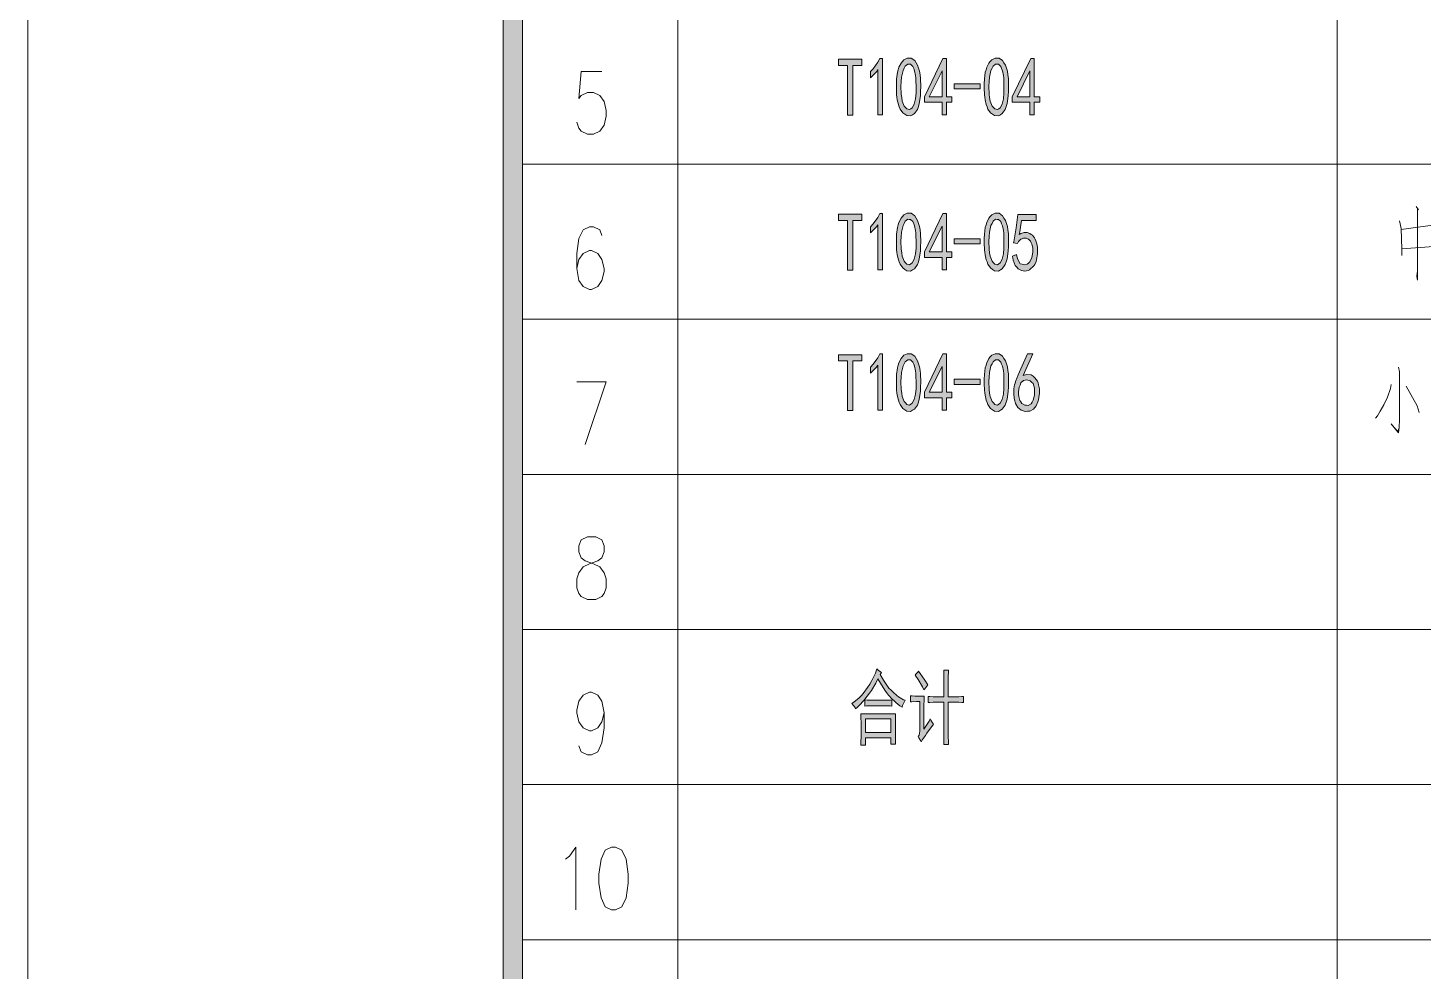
# Model space of a CAD drawing. Header units: millimetres. Extents: x 0 to 207, y 0 to 293.
# Drawn here: x 0 to 70.9, y 147.4 to 195.4 of the extents above; entities that cross this region are included whole.
import ezdxf

# ---------------------------------------------------------------- set-up
doc = ezdxf.new("R2010")
doc.units = ezdxf.units.MM

msp = doc.modelspace()

# ---------------------------------------------------------------- hatches: boundary and pattern name
h = msp.add_hatch(color=0)
h.dxf.hatch_style = 2
h.paths.add_polyline_path([(24.140583, 288.208861), (25.124833, 287.224611), (25.124833, 5.418667), (24.140583, 4.434417)])
h = msp.add_hatch(color=0)
h.dxf.hatch_style = 2
h.paths.add_polyline_path([(42.361556, 193.463333), (41.899417, 193.463333), (41.899417, 190.937444), (41.631306, 190.937444), (41.631306, 193.463333), (41.165639, 193.463333), (41.165639, 193.777306), (42.361556, 193.777306)])
h = msp.add_hatch(color=0)
h.dxf.hatch_style = 2
h.paths.add_polyline_path([(43.176472, 193.248139), (43.102389, 193.138778), (42.908361, 192.930639), (42.791944, 192.831861), (42.791944, 193.145833), (42.940111, 193.286944), (43.176472, 193.622083), (43.268194, 193.812583), (43.409306, 193.812583), (43.409306, 190.955083), (43.176472, 190.955083)])
h = msp.add_hatch(color=0)
h.paths.add_polyline_path([(44.118389, 192.542583), (44.125444, 192.761306), (44.167778, 193.110556), (44.206583, 193.237556), (44.241861, 193.368083), (44.351222, 193.57975), (44.421778, 193.660889), (44.488806, 193.745556), (44.661667, 193.826694), (44.763972, 193.826694), (44.866278, 193.826694), (45.042667, 193.70675), (45.11675, 193.586806), (45.194361, 193.466861), (45.293139, 193.163472), (45.314306, 192.980028), (45.339, 192.800111), (45.353111, 192.380306), (45.346056, 192.143944), (45.335472, 191.907583), (45.279028, 191.519528), (45.229639, 191.371361), (45.18025, 191.219667), (45.032083, 191.015056), (44.933306, 190.955083), (44.834528, 190.898639), (44.636972, 190.909222), (44.538194, 190.979778), (44.439417, 191.050333), (44.298306, 191.237306), (44.255972, 191.353722), (44.217167, 191.470139), (44.157194, 191.717083), (44.143083, 191.844083), (44.125444, 191.971083), (44.111333, 192.320333)])
h.paths.add_polyline_path([(44.361806, 192.641361), (44.344167, 192.412056), (44.358278, 192.006361), (44.3865, 191.826444), (44.414722, 191.650056), (44.509972, 191.396056), (44.577, 191.321972), (44.644028, 191.247889), (44.781611, 191.216139), (44.852167, 191.262), (44.919194, 191.307861), (45.0215, 191.491306), (45.05325, 191.628889), (45.085, 191.766472), (45.11675, 192.062806), (45.11675, 192.225083), (45.11675, 192.387361), (45.109694, 192.683694), (45.099111, 192.814222), (45.092056, 192.948278), (45.039139, 193.188167), (44.996806, 193.297528), (44.950944, 193.403361), (44.834528, 193.51625), (44.763972, 193.519778), (44.689889, 193.526833), (44.562889, 193.421), (44.506444, 193.315167), (44.453528, 193.205806), (44.379444, 192.870667)])
h = msp.add_hatch(color=0)
h.paths.add_polyline_path([(46.432611, 191.586556), (45.536556, 191.586556), (45.536556, 191.868778), (46.478472, 193.812583), (46.651333, 193.812583), (46.651333, 191.868778), (46.930028, 191.868778), (46.930028, 191.586556), (46.651333, 191.586556), (46.651333, 190.955083), (46.432611, 190.955083)])
h.paths.add_polyline_path([(46.432611, 191.868778), (46.432611, 193.181111), (45.779972, 191.868778)])
h = msp.add_hatch(color=0)
h.paths.add_polyline_path([(48.581028, 192.542583), (48.588083, 192.761306), (48.630417, 193.110556), (48.669222, 193.237556), (48.708028, 193.368083), (48.813861, 193.57975), (48.884417, 193.660889), (48.954972, 193.745556), (49.124306, 193.826694), (49.226611, 193.826694), (49.328917, 193.826694), (49.505306, 193.70675), (49.579389, 193.586806), (49.657, 193.466861), (49.755778, 193.163472), (49.776944, 192.980028), (49.801639, 192.800111), (49.81575, 192.380306), (49.808694, 192.143944), (49.798111, 191.907583), (49.741667, 191.519528), (49.692278, 191.371361), (49.642889, 191.219667), (49.494722, 191.015056), (49.395944, 190.955083), (49.297167, 190.898639), (49.099611, 190.909222), (49.000833, 190.979778), (48.902056, 191.050333), (48.760944, 191.237306), (48.722139, 191.353722), (48.679806, 191.470139), (48.623361, 191.717083), (48.605722, 191.844083), (48.588083, 191.971083), (48.573972, 192.320333)])
h.paths.add_polyline_path([(48.824444, 192.641361), (48.806806, 192.412056), (48.820917, 192.006361), (48.849139, 191.826444), (48.877361, 191.650056), (48.972611, 191.396056), (49.039639, 191.321972), (49.106667, 191.247889), (49.24425, 191.216139), (49.314806, 191.262), (49.381833, 191.307861), (49.484139, 191.491306), (49.515889, 191.628889), (49.547639, 191.766472), (49.579389, 192.062806), (49.579389, 192.225083), (49.579389, 192.387361), (49.572333, 192.683694), (49.565278, 192.814222), (49.554694, 192.948278), (49.501778, 193.188167), (49.459444, 193.297528), (49.417111, 193.403361), (49.300694, 193.51625), (49.226611, 193.519778), (49.152528, 193.526833), (49.025528, 193.421), (48.972611, 193.315167), (48.916167, 193.205806), (48.842083, 192.870667)])
h = msp.add_hatch(color=0)
h.paths.add_polyline_path([(50.89525, 191.586556), (49.999194, 191.586556), (49.999194, 191.868778), (50.941111, 193.812583), (51.113972, 193.812583), (51.113972, 191.868778), (51.392667, 191.868778), (51.392667, 191.586556), (51.113972, 191.586556), (51.113972, 190.955083), (50.89525, 190.955083)])
h.paths.add_polyline_path([(50.89525, 191.868778), (50.89525, 193.181111), (50.242611, 191.868778)])
h = msp.add_hatch(color=0)
h.dxf.hatch_style = 2
h.paths.add_polyline_path([(48.372889, 192.267417), (47.046444, 192.267417), (47.046444, 192.532), (48.372889, 192.532)])
h = msp.add_hatch(color=0)
h.dxf.hatch_style = 2
h.paths.add_polyline_path([(42.361556, 185.57875), (41.899417, 185.57875), (41.899417, 183.056389), (41.631306, 183.056389), (41.631306, 185.57875), (41.165639, 185.57875), (41.165639, 185.89625), (42.361556, 185.89625)])
h = msp.add_hatch(color=0)
h.dxf.hatch_style = 2
h.paths.add_polyline_path([(43.176472, 185.363556), (43.102389, 185.257722), (42.908361, 185.049583), (42.791944, 184.950806), (42.791944, 185.264778), (42.940111, 185.405889), (43.176472, 185.7375), (43.268194, 185.928), (43.409306, 185.928), (43.409306, 183.074028), (43.176472, 183.074028)])
h = msp.add_hatch(color=0)
h.paths.add_polyline_path([(44.118389, 184.658), (44.125444, 184.88025), (44.167778, 185.225972), (44.206583, 185.3565), (44.241861, 185.4835), (44.351222, 185.695167), (44.421778, 185.779833), (44.488806, 185.860972), (44.661667, 185.945639), (44.763972, 185.945639), (44.866278, 185.945639), (45.042667, 185.825694), (45.11675, 185.70575), (45.194361, 185.585806), (45.293139, 185.282417), (45.314306, 185.098972), (45.339, 184.915528), (45.353111, 184.495722), (45.346056, 184.259361), (45.335472, 184.023), (45.279028, 183.638472), (45.229639, 183.486778), (45.18025, 183.338611), (45.032083, 183.130472), (44.933306, 183.074028), (44.834528, 183.014056), (44.636972, 183.028167), (44.538194, 183.098722), (44.439417, 183.169278), (44.298306, 183.35625), (44.255972, 183.472667), (44.217167, 183.589083), (44.157194, 183.8325), (44.143083, 183.963028), (44.125444, 184.090028), (44.111333, 184.439278)])
h.paths.add_polyline_path([(44.361806, 184.756778), (44.344167, 184.531), (44.358278, 184.121778), (44.3865, 183.945389), (44.414722, 183.765472), (44.509972, 183.511472), (44.577, 183.437389), (44.644028, 183.363306), (44.781611, 183.335083), (44.852167, 183.380944), (44.919194, 183.426806), (45.0215, 183.61025), (45.05325, 183.744306), (45.085, 183.881889), (45.11675, 184.18175), (45.11675, 184.344028), (45.11675, 184.506306), (45.109694, 184.799111), (45.099111, 184.933167), (45.092056, 185.067222), (45.039139, 185.307111), (44.996806, 185.412944), (44.950944, 185.522306), (44.834528, 185.635194), (44.763972, 185.638722), (44.689889, 185.64225), (44.562889, 185.539944), (44.506444, 185.430583), (44.453528, 185.32475), (44.379444, 184.986083)])
h = msp.add_hatch(color=0)
h.paths.add_polyline_path([(46.432611, 183.7055), (45.536556, 183.7055), (45.536556, 183.987722), (46.478472, 185.928), (46.651333, 185.928), (46.651333, 183.987722), (46.930028, 183.987722), (46.930028, 183.7055), (46.651333, 183.7055), (46.651333, 183.074028), (46.432611, 183.074028)])
h.paths.add_polyline_path([(46.432611, 183.987722), (46.432611, 185.296528), (45.779972, 183.987722)])
h = msp.add_hatch(color=0)
h.paths.add_polyline_path([(48.581028, 184.658), (48.588083, 184.88025), (48.630417, 185.225972), (48.669222, 185.3565), (48.708028, 185.4835), (48.813861, 185.695167), (48.884417, 185.779833), (48.954972, 185.860972), (49.124306, 185.945639), (49.226611, 185.945639), (49.328917, 185.945639), (49.505306, 185.825694), (49.579389, 185.70575), (49.657, 185.585806), (49.755778, 185.282417), (49.776944, 185.098972), (49.801639, 184.915528), (49.81575, 184.495722), (49.808694, 184.259361), (49.798111, 184.023), (49.741667, 183.638472), (49.692278, 183.486778), (49.642889, 183.338611), (49.494722, 183.130472), (49.395944, 183.074028), (49.297167, 183.014056), (49.099611, 183.028167), (49.000833, 183.098722), (48.902056, 183.169278), (48.760944, 183.35625), (48.722139, 183.472667), (48.679806, 183.589083), (48.623361, 183.8325), (48.605722, 183.963028), (48.588083, 184.090028), (48.573972, 184.439278)])
h.paths.add_polyline_path([(48.824444, 184.756778), (48.806806, 184.531), (48.820917, 184.121778), (48.849139, 183.945389), (48.877361, 183.765472), (48.972611, 183.511472), (49.039639, 183.437389), (49.106667, 183.363306), (49.24425, 183.335083), (49.314806, 183.380944), (49.381833, 183.426806), (49.484139, 183.61025), (49.515889, 183.744306), (49.547639, 183.881889), (49.579389, 184.18175), (49.579389, 184.344028), (49.579389, 184.506306), (49.572333, 184.799111), (49.565278, 184.933167), (49.554694, 185.067222), (49.501778, 185.307111), (49.459444, 185.412944), (49.417111, 185.522306), (49.300694, 185.635194), (49.226611, 185.638722), (49.152528, 185.64225), (49.025528, 185.539944), (48.972611, 185.430583), (48.916167, 185.32475), (48.842083, 184.986083)])
h = msp.add_hatch(color=0)
h.dxf.hatch_style = 2
h.paths.add_polyline_path([(50.221444, 183.853667), (50.26025, 183.627889), (50.401361, 183.380944), (50.500139, 183.35625), (50.598917, 183.331556), (50.757667, 183.359778), (50.817639, 183.412694), (50.881139, 183.469139), (50.965806, 183.61025), (50.994028, 183.694917), (51.018722, 183.783111), (51.043417, 183.977139), (51.039889, 184.0865), (51.036361, 184.192333), (50.997556, 184.375778), (50.95875, 184.449861), (50.919944, 184.527472), (50.824694, 184.62625), (50.76825, 184.650944), (50.708278, 184.675639), (50.57775, 184.675639), (50.503667, 184.650944), (50.433111, 184.62625), (50.313167, 184.509833), (50.267306, 184.418111), (50.06975, 184.449861), (50.080333, 184.502778), (50.189694, 185.215389), (50.288472, 185.878611), (51.209222, 185.878611), (51.209222, 185.57875), (50.464861, 185.57875), (50.436639, 185.3565), (50.376667, 185.000194), (50.348444, 184.866139), (50.436639, 184.926111), (50.598917, 184.979028), (50.673, 184.9755), (50.750611, 184.968444), (50.89525, 184.919056), (50.965806, 184.873194), (51.032833, 184.827333), (51.135139, 184.703861), (51.166889, 184.62625), (51.198639, 184.545111), (51.2445, 184.389889), (51.262139, 184.30875), (51.27625, 184.231139), (51.286833, 184.061806), (51.283306, 183.970083), (51.279778, 183.878361), (51.255083, 183.691389), (51.230389, 183.596139), (51.209222, 183.500889), (51.138667, 183.342139), (51.092806, 183.282167), (51.046944, 183.218667), (50.930528, 183.119889), (50.867028, 183.081083), (50.8, 183.045806), (50.644778, 183.014056), (50.556583, 183.024639), (50.471917, 183.031694), (50.306111, 183.123417), (50.224972, 183.204556), (50.147361, 183.289222), (50.041528, 183.571444), (50.009778, 183.769)])
h = msp.add_hatch(color=0)
h.dxf.hatch_style = 2
h.paths.add_polyline_path([(48.372889, 184.386361), (47.046444, 184.386361), (47.046444, 184.650944), (48.372889, 184.650944)])
h = msp.add_hatch(color=0)
h.dxf.hatch_style = 2
h.paths.add_polyline_path([(42.361556, 178.449111), (41.899417, 178.449111), (41.899417, 175.923222), (41.631306, 175.923222), (41.631306, 178.449111), (41.165639, 178.449111), (41.165639, 178.763083), (42.361556, 178.763083)])
h = msp.add_hatch(color=0)
h.dxf.hatch_style = 2
h.paths.add_polyline_path([(43.176472, 178.230389), (43.102389, 178.124556), (42.908361, 177.916417), (42.791944, 177.817639), (42.791944, 178.131611), (42.940111, 178.272722), (43.176472, 178.604333), (43.268194, 178.798361), (43.409306, 178.798361), (43.409306, 175.940861), (43.176472, 175.940861)])
h = msp.add_hatch(color=0)
h.paths.add_polyline_path([(44.118389, 177.524833), (44.125444, 177.747083), (44.167778, 178.096333), (44.206583, 178.223333), (44.241861, 178.353861), (44.351222, 178.565528), (44.421778, 178.646667), (44.488806, 178.731333), (44.661667, 178.812472), (44.763972, 178.812472), (44.866278, 178.812472), (45.042667, 178.692528), (45.11675, 178.572583), (45.194361, 178.452639), (45.293139, 178.14925), (45.314306, 177.965806), (45.339, 177.782361), (45.353111, 177.366083), (45.346056, 177.126194), (45.335472, 176.889833), (45.279028, 176.505306), (45.229639, 176.357139), (45.18025, 176.205444), (45.032083, 175.997306), (44.933306, 175.940861), (44.834528, 175.880889), (44.636972, 175.895), (44.538194, 175.965556), (44.439417, 176.036111), (44.298306, 176.223083), (44.255972, 176.3395), (44.217167, 176.455917), (44.157194, 176.699333), (44.143083, 176.829861), (44.125444, 176.956861), (44.111333, 177.306111)])
h.paths.add_polyline_path([(44.361806, 177.627139), (44.344167, 177.397833), (44.358278, 176.992139), (44.3865, 176.812222), (44.414722, 176.632306), (44.509972, 176.381833), (44.577, 176.30775), (44.644028, 176.230139), (44.781611, 176.201917), (44.852167, 176.247778), (44.919194, 176.293639), (45.0215, 176.477083), (45.05325, 176.614667), (45.085, 176.748722), (45.11675, 177.048583), (45.11675, 177.210861), (45.11675, 177.373139), (45.109694, 177.665944), (45.099111, 177.8), (45.092056, 177.934056), (45.039139, 178.173944), (44.996806, 178.283306), (44.950944, 178.389139), (44.834528, 178.502028), (44.763972, 178.505556), (44.689889, 178.509083), (44.562889, 178.406778), (44.506444, 178.297417), (44.453528, 178.191583), (44.379444, 177.852917)])
h = msp.add_hatch(color=0)
h.paths.add_polyline_path([(46.432611, 176.572333), (45.536556, 176.572333), (45.536556, 176.854556), (46.478472, 178.798361), (46.651333, 178.798361), (46.651333, 176.854556), (46.930028, 176.854556), (46.930028, 176.572333), (46.651333, 176.572333), (46.651333, 175.940861), (46.432611, 175.940861)])
h.paths.add_polyline_path([(46.432611, 176.854556), (46.432611, 178.166889), (45.779972, 176.854556)])
h = msp.add_hatch(color=0)
h.paths.add_polyline_path([(48.581028, 177.524833), (48.588083, 177.747083), (48.630417, 178.096333), (48.669222, 178.223333), (48.708028, 178.353861), (48.813861, 178.565528), (48.884417, 178.646667), (48.954972, 178.731333), (49.124306, 178.812472), (49.226611, 178.812472), (49.328917, 178.812472), (49.505306, 178.692528), (49.579389, 178.572583), (49.657, 178.452639), (49.755778, 178.14925), (49.776944, 177.965806), (49.801639, 177.782361), (49.81575, 177.366083), (49.808694, 177.126194), (49.798111, 176.889833), (49.741667, 176.505306), (49.692278, 176.357139), (49.642889, 176.205444), (49.494722, 175.997306), (49.395944, 175.940861), (49.297167, 175.880889), (49.099611, 175.895), (49.000833, 175.965556), (48.902056, 176.036111), (48.760944, 176.223083), (48.722139, 176.3395), (48.679806, 176.455917), (48.623361, 176.699333), (48.605722, 176.829861), (48.588083, 176.956861), (48.573972, 177.306111)])
h.paths.add_polyline_path([(48.824444, 177.627139), (48.806806, 177.397833), (48.820917, 176.992139), (48.849139, 176.812222), (48.877361, 176.632306), (48.972611, 176.381833), (49.039639, 176.30775), (49.106667, 176.230139), (49.24425, 176.201917), (49.314806, 176.247778), (49.381833, 176.293639), (49.484139, 176.477083), (49.515889, 176.614667), (49.547639, 176.748722), (49.579389, 177.048583), (49.579389, 177.210861), (49.579389, 177.373139), (49.572333, 177.665944), (49.565278, 177.8), (49.554694, 177.934056), (49.501778, 178.173944), (49.459444, 178.283306), (49.417111, 178.389139), (49.300694, 178.502028), (49.226611, 178.505556), (49.152528, 178.509083), (49.025528, 178.406778), (48.972611, 178.297417), (48.916167, 178.191583), (48.842083, 177.852917)])
h = msp.add_hatch(color=0)
h.paths.add_polyline_path([(50.080333, 176.911), (50.087389, 177.030944), (50.119139, 177.235556), (50.143833, 177.320222), (50.172056, 177.401361), (50.249667, 177.6095), (50.302583, 177.732972), (50.778833, 178.798361), (51.046944, 178.798361), (50.556583, 177.701222), (50.715333, 177.757667), (50.965806, 177.743556), (51.057528, 177.665944), (51.14925, 177.591861), (51.27625, 177.422528), (51.308, 177.327278), (51.33975, 177.232028), (51.375028, 177.023889), (51.378556, 176.911), (51.378556, 176.801639), (51.357389, 176.579389), (51.329167, 176.473556), (51.304472, 176.364194), (51.21275, 176.170167), (51.145722, 176.081972), (51.078694, 175.993778), (50.891722, 175.898528), (50.771778, 175.891472), (50.651833, 175.880889), (50.45075, 175.944389), (50.366083, 176.014944), (50.281417, 176.0855), (50.165, 176.286583), (50.13325, 176.413583), (50.1015, 176.544111), (50.076806, 176.791056)])
h.paths.add_polyline_path([(50.440167, 176.364194), (50.493083, 176.286583), (50.634194, 176.198389), (50.718861, 176.191333), (50.807056, 176.18075), (50.951694, 176.265417), (51.011667, 176.357139), (51.068111, 176.448861), (51.128083, 176.713444), (51.128083, 176.886306), (51.128083, 177.062694), (51.054, 177.302583), (50.979917, 177.369611), (50.909361, 177.436639), (50.747083, 177.486028), (50.655361, 177.468389), (50.567167, 177.45075), (50.436639, 177.327278), (50.394306, 177.217917), (50.3555, 177.112083), (50.320222, 176.882778), (50.32375, 176.762833), (50.330806, 176.642889), (50.38725, 176.441806)])
h = msp.add_hatch(color=0)
h.dxf.hatch_style = 2
h.paths.add_polyline_path([(48.372889, 177.253194), (47.046444, 177.253194), (47.046444, 177.517778), (48.372889, 177.517778)])
h = msp.add_hatch(color=0)
h.dxf.hatch_style = 2
h.paths.add_polyline_path([(43.296417, 162.514139), (43.46575, 162.221333), (43.737389, 161.826222), (43.843222, 161.716861), (43.945528, 161.6075), (44.139556, 161.441694), (44.22775, 161.38525), (44.312417, 161.325278), (44.48175, 161.233556), (44.562889, 161.201806), (44.506444, 161.110083), (44.428833, 160.937222), (44.411194, 160.852556), (44.294778, 160.926639), (44.086639, 161.085389), (43.994917, 161.170056), (43.899667, 161.251194), (43.712694, 161.462861), (43.617444, 161.593389), (43.518667, 161.720389), (43.303472, 162.073167), (43.18, 162.298944), (43.070639, 162.073167), (42.851917, 161.70275), (42.742556, 161.558111), (42.636722, 161.413472), (42.453278, 161.184167), (42.379194, 161.103028), (42.301583, 161.018361), (42.13225, 160.852556), (42.040528, 160.771417), (42.029944, 160.803167), (41.934694, 160.937222), (41.853556, 161.036), (41.977028, 161.117139), (42.209861, 161.318222), (42.319222, 161.434639), (42.428583, 161.551056), (42.650833, 161.843861), (42.760194, 162.023778), (42.873083, 162.203694), (43.053, 162.588222), (43.123556, 162.796361), (43.187056, 162.736389), (43.303472, 162.648194), (43.352861, 162.612917)])
h = msp.add_hatch(color=0)
h.dxf.hatch_style = 2
h.paths.add_polyline_path([(45.236694, 162.679944), (45.314306, 162.570583), (45.550667, 162.221333), (45.712944, 161.981444), (45.660028, 161.914417), (45.56125, 161.790944), (45.515389, 161.7345), (45.441306, 161.889722), (45.215528, 162.263667), (45.063833, 162.478861), (45.102639, 162.521194), (45.190833, 162.619972)])
h = msp.add_hatch(color=0)
h.dxf.hatch_style = 2
h.paths.add_polyline_path([(46.527861, 161.38525), (46.527861, 162.214278), (46.527861, 162.380083), (46.520806, 162.637611), (46.517278, 162.729333), (46.760694, 162.729333), (46.753639, 162.619972), (46.746583, 162.429472), (46.746583, 162.348333), (46.746583, 161.38525), (47.226361, 161.38525), (47.293389, 161.38525), (47.445083, 161.392306), (47.526222, 161.402889), (47.526222, 161.085389), (47.438028, 161.092444), (47.293389, 161.103028), (47.236944, 161.103028), (46.746583, 161.103028), (46.746583, 159.441444), (46.746583, 159.342667), (46.753639, 159.102778), (46.760694, 158.961667), (46.517278, 158.961667), (46.520806, 159.102778), (46.527861, 159.335611), (46.527861, 159.423806), (46.527861, 161.103028), (46.072778, 161.103028), (45.988111, 161.103028), (45.811722, 161.092444), (45.727056, 161.085389), (45.727056, 161.402889), (45.811722, 161.392306), (45.974, 161.38525), (46.051611, 161.38525)])
h = msp.add_hatch(color=0)
h.dxf.hatch_style = 2
h.paths.add_polyline_path([(43.550417, 161.201806), (43.645667, 161.201806), (43.807944, 161.208861), (43.8785, 161.219444), (43.8785, 160.901944), (43.800889, 160.912528), (43.645667, 160.919583), (43.564528, 160.919583), (42.911889, 160.919583), (42.791944, 160.919583), (42.594389, 160.912528), (42.516778, 160.901944), (42.516778, 161.219444), (42.626139, 161.208861), (42.823694, 161.201806), (42.911889, 161.201806)])
h = msp.add_hatch(color=0)
h.dxf.hatch_style = 2
h.paths.add_polyline_path([(45.5295, 161.417), (45.522444, 161.261778), (45.515389, 160.926639), (45.515389, 160.753778), (45.515389, 159.741306), (45.614167, 159.882417), (45.772917, 160.139944), (45.829361, 160.256361), (45.864639, 160.189333), (45.945778, 160.055278), (45.991639, 159.98825), (45.667083, 159.526111), (45.593, 159.41675), (45.444833, 159.201556), (45.377806, 159.092194), (45.335472, 159.166278), (45.261389, 159.300333), (45.226111, 159.360306), (45.264917, 159.423806), (45.300194, 159.624889), (45.296667, 159.758944), (45.296667, 161.134778), (45.137917, 161.134778), (44.905083, 161.127722), (44.831, 161.117139), (44.831, 161.434639), (44.922722, 161.427583), (45.049722, 161.417), (45.085, 161.417)])
h = msp.add_hatch(color=0)
h.paths.add_polyline_path([(44.076056, 160.520944), (44.069, 160.439806), (44.061944, 160.055278), (44.061944, 159.758944), (44.061944, 159.459083), (44.069, 159.0675), (44.076056, 158.975778), (43.829111, 158.975778), (43.829111, 159.293278), (42.541472, 159.293278), (42.541472, 158.926389), (42.308639, 158.926389), (42.315694, 159.025167), (42.319222, 159.409694), (42.319222, 159.691917), (42.319222, 159.981194), (42.315694, 160.397472), (42.308639, 160.520944)])
h.paths.add_polyline_path([(43.829111, 159.557861), (43.829111, 160.256361), (42.541472, 160.256361), (42.541472, 159.557861)])

# ---------------------------------------------------------------- linework, layer by layer
at = {"color": 0, "lineweight": 0}
for points in [[(0, 0), (206.918278, 0), (206.918278, 292.643278), (0, 292.643278)], [(24.140583, 288.208861), (25.124833, 287.224611), (25.124833, 5.418667), (24.140583, 4.434417)], [(42.361556, 193.463333), (41.899417, 193.463333), (41.899417, 190.937444), (41.631306, 190.937444), (41.631306, 193.463333), (41.165639, 193.463333), (41.165639, 193.777306), (42.361556, 193.777306)], [(43.176472, 193.248139), (43.102389, 193.138778), (42.908361, 192.930639), (42.791944, 192.831861), (42.791944, 193.145833), (42.940111, 193.286944), (43.176472, 193.622083), (43.268194, 193.812583), (43.409306, 193.812583), (43.409306, 190.955083), (43.176472, 190.955083)], [(44.118389, 192.542583), (44.125444, 192.761306), (44.167778, 193.110556), (44.206583, 193.237556), (44.241861, 193.368083), (44.351222, 193.57975), (44.421778, 193.660889), (44.488806, 193.745556), (44.661667, 193.826694), (44.763972, 193.826694), (44.866278, 193.826694), (45.042667, 193.70675), (45.11675, 193.586806), (45.194361, 193.466861), (45.293139, 193.163472), (45.314306, 192.980028), (45.339, 192.800111), (45.353111, 192.380306), (45.346056, 192.143944), (45.335472, 191.907583), (45.279028, 191.519528), (45.229639, 191.371361), (45.18025, 191.219667), (45.032083, 191.015056), (44.933306, 190.955083), (44.834528, 190.898639), (44.636972, 190.909222), (44.538194, 190.979778), (44.439417, 191.050333), (44.298306, 191.237306), (44.255972, 191.353722), (44.217167, 191.470139), (44.157194, 191.717083), (44.143083, 191.844083), (44.125444, 191.971083), (44.111333, 192.320333)], [(44.361806, 192.641361), (44.344167, 192.412056), (44.358278, 192.006361), (44.3865, 191.826444), (44.414722, 191.650056), (44.509972, 191.396056), (44.577, 191.321972), (44.644028, 191.247889), (44.781611, 191.216139), (44.852167, 191.262), (44.919194, 191.307861), (45.0215, 191.491306), (45.05325, 191.628889), (45.085, 191.766472), (45.11675, 192.062806), (45.11675, 192.225083), (45.11675, 192.387361), (45.109694, 192.683694), (45.099111, 192.814222), (45.092056, 192.948278), (45.039139, 193.188167), (44.996806, 193.297528), (44.950944, 193.403361), (44.834528, 193.51625), (44.763972, 193.519778), (44.689889, 193.526833), (44.562889, 193.421), (44.506444, 193.315167), (44.453528, 193.205806), (44.379444, 192.870667)], [(46.432611, 191.586556), (45.536556, 191.586556), (45.536556, 191.868778), (46.478472, 193.812583), (46.651333, 193.812583), (46.651333, 191.868778), (46.930028, 191.868778), (46.930028, 191.586556), (46.651333, 191.586556), (46.651333, 190.955083), (46.432611, 190.955083)], [(48.581028, 192.542583), (48.588083, 192.761306), (48.630417, 193.110556), (48.669222, 193.237556), (48.708028, 193.368083), (48.813861, 193.57975), (48.884417, 193.660889), (48.954972, 193.745556), (49.124306, 193.826694), (49.226611, 193.826694), (49.328917, 193.826694), (49.505306, 193.70675), (49.579389, 193.586806), (49.657, 193.466861), (49.755778, 193.163472), (49.776944, 192.980028), (49.801639, 192.800111), (49.81575, 192.380306), (49.808694, 192.143944), (49.798111, 191.907583), (49.741667, 191.519528), (49.692278, 191.371361), (49.642889, 191.219667), (49.494722, 191.015056), (49.395944, 190.955083), (49.297167, 190.898639), (49.099611, 190.909222), (49.000833, 190.979778), (48.902056, 191.050333), (48.760944, 191.237306), (48.722139, 191.353722), (48.679806, 191.470139), (48.623361, 191.717083), (48.605722, 191.844083), (48.588083, 191.971083), (48.573972, 192.320333)], [(48.824444, 192.641361), (48.806806, 192.412056), (48.820917, 192.006361), (48.849139, 191.826444), (48.877361, 191.650056), (48.972611, 191.396056), (49.039639, 191.321972), (49.106667, 191.247889), (49.24425, 191.216139), (49.314806, 191.262), (49.381833, 191.307861), (49.484139, 191.491306), (49.515889, 191.628889), (49.547639, 191.766472), (49.579389, 192.062806), (49.579389, 192.225083), (49.579389, 192.387361), (49.572333, 192.683694), (49.565278, 192.814222), (49.554694, 192.948278), (49.501778, 193.188167), (49.459444, 193.297528), (49.417111, 193.403361), (49.300694, 193.51625), (49.226611, 193.519778), (49.152528, 193.526833), (49.025528, 193.421), (48.972611, 193.315167), (48.916167, 193.205806), (48.842083, 192.870667)], [(50.89525, 191.586556), (49.999194, 191.586556), (49.999194, 191.868778), (50.941111, 193.812583), (51.113972, 193.812583), (51.113972, 191.868778), (51.392667, 191.868778), (51.392667, 191.586556), (51.113972, 191.586556), (51.113972, 190.955083), (50.89525, 190.955083)], [(46.432611, 191.868778), (46.432611, 193.181111), (45.779972, 191.868778)], [(50.89525, 191.868778), (50.89525, 193.181111), (50.242611, 191.868778)], [(48.372889, 192.267417), (47.046444, 192.267417), (47.046444, 192.532), (48.372889, 192.532)], [(42.361556, 185.57875), (41.899417, 185.57875), (41.899417, 183.056389), (41.631306, 183.056389), (41.631306, 185.57875), (41.165639, 185.57875), (41.165639, 185.89625), (42.361556, 185.89625)], [(43.176472, 185.363556), (43.102389, 185.257722), (42.908361, 185.049583), (42.791944, 184.950806), (42.791944, 185.264778), (42.940111, 185.405889), (43.176472, 185.7375), (43.268194, 185.928), (43.409306, 185.928), (43.409306, 183.074028), (43.176472, 183.074028)], [(44.118389, 184.658), (44.125444, 184.88025), (44.167778, 185.225972), (44.206583, 185.3565), (44.241861, 185.4835), (44.351222, 185.695167), (44.421778, 185.779833), (44.488806, 185.860972), (44.661667, 185.945639), (44.763972, 185.945639), (44.866278, 185.945639), (45.042667, 185.825694), (45.11675, 185.70575), (45.194361, 185.585806), (45.293139, 185.282417), (45.314306, 185.098972), (45.339, 184.915528), (45.353111, 184.495722), (45.346056, 184.259361), (45.335472, 184.023), (45.279028, 183.638472), (45.229639, 183.486778), (45.18025, 183.338611), (45.032083, 183.130472), (44.933306, 183.074028), (44.834528, 183.014056), (44.636972, 183.028167), (44.538194, 183.098722), (44.439417, 183.169278), (44.298306, 183.35625), (44.255972, 183.472667), (44.217167, 183.589083), (44.157194, 183.8325), (44.143083, 183.963028), (44.125444, 184.090028), (44.111333, 184.439278)], [(46.432611, 183.7055), (45.536556, 183.7055), (45.536556, 183.987722), (46.478472, 185.928), (46.651333, 185.928), (46.651333, 183.987722), (46.930028, 183.987722), (46.930028, 183.7055), (46.651333, 183.7055), (46.651333, 183.074028), (46.432611, 183.074028)], [(48.581028, 184.658), (48.588083, 184.88025), (48.630417, 185.225972), (48.669222, 185.3565), (48.708028, 185.4835), (48.813861, 185.695167), (48.884417, 185.779833), (48.954972, 185.860972), (49.124306, 185.945639), (49.226611, 185.945639), (49.328917, 185.945639), (49.505306, 185.825694), (49.579389, 185.70575), (49.657, 185.585806), (49.755778, 185.282417), (49.776944, 185.098972), (49.801639, 184.915528), (49.81575, 184.495722), (49.808694, 184.259361), (49.798111, 184.023), (49.741667, 183.638472), (49.692278, 183.486778), (49.642889, 183.338611), (49.494722, 183.130472), (49.395944, 183.074028), (49.297167, 183.014056), (49.099611, 183.028167), (49.000833, 183.098722), (48.902056, 183.169278), (48.760944, 183.35625), (48.722139, 183.472667), (48.679806, 183.589083), (48.623361, 183.8325), (48.605722, 183.963028), (48.588083, 184.090028), (48.573972, 184.439278)], [(50.221444, 183.853667), (50.26025, 183.627889), (50.401361, 183.380944), (50.500139, 183.35625), (50.598917, 183.331556), (50.757667, 183.359778), (50.817639, 183.412694), (50.881139, 183.469139), (50.965806, 183.61025), (50.994028, 183.694917), (51.018722, 183.783111), (51.043417, 183.977139), (51.039889, 184.0865), (51.036361, 184.192333), (50.997556, 184.375778), (50.95875, 184.449861), (50.919944, 184.527472), (50.824694, 184.62625), (50.76825, 184.650944), (50.708278, 184.675639), (50.57775, 184.675639), (50.503667, 184.650944), (50.433111, 184.62625), (50.313167, 184.509833), (50.267306, 184.418111), (50.06975, 184.449861), (50.080333, 184.502778), (50.189694, 185.215389), (50.288472, 185.878611), (51.209222, 185.878611), (51.209222, 185.57875), (50.464861, 185.57875), (50.436639, 185.3565), (50.376667, 185.000194), (50.348444, 184.866139), (50.436639, 184.926111), (50.598917, 184.979028), (50.673, 184.9755), (50.750611, 184.968444), (50.89525, 184.919056), (50.965806, 184.873194), (51.032833, 184.827333), (51.135139, 184.703861), (51.166889, 184.62625), (51.198639, 184.545111), (51.2445, 184.389889), (51.262139, 184.30875), (51.27625, 184.231139), (51.286833, 184.061806), (51.283306, 183.970083), (51.279778, 183.878361), (51.255083, 183.691389), (51.230389, 183.596139), (51.209222, 183.500889), (51.138667, 183.342139), (51.092806, 183.282167), (51.046944, 183.218667), (50.930528, 183.119889), (50.867028, 183.081083), (50.8, 183.045806), (50.644778, 183.014056), (50.556583, 183.024639), (50.471917, 183.031694), (50.306111, 183.123417), (50.224972, 183.204556), (50.147361, 183.289222), (50.041528, 183.571444), (50.009778, 183.769)], [(44.361806, 184.756778), (44.344167, 184.531), (44.358278, 184.121778), (44.3865, 183.945389), (44.414722, 183.765472), (44.509972, 183.511472), (44.577, 183.437389), (44.644028, 183.363306), (44.781611, 183.335083), (44.852167, 183.380944), (44.919194, 183.426806), (45.0215, 183.61025), (45.05325, 183.744306), (45.085, 183.881889), (45.11675, 184.18175), (45.11675, 184.344028), (45.11675, 184.506306), (45.109694, 184.799111), (45.099111, 184.933167), (45.092056, 185.067222), (45.039139, 185.307111), (44.996806, 185.412944), (44.950944, 185.522306), (44.834528, 185.635194), (44.763972, 185.638722), (44.689889, 185.64225), (44.562889, 185.539944), (44.506444, 185.430583), (44.453528, 185.32475), (44.379444, 184.986083)], [(46.432611, 183.987722), (46.432611, 185.296528), (45.779972, 183.987722)], [(48.824444, 184.756778), (48.806806, 184.531), (48.820917, 184.121778), (48.849139, 183.945389), (48.877361, 183.765472), (48.972611, 183.511472), (49.039639, 183.437389), (49.106667, 183.363306), (49.24425, 183.335083), (49.314806, 183.380944), (49.381833, 183.426806), (49.484139, 183.61025), (49.515889, 183.744306), (49.547639, 183.881889), (49.579389, 184.18175), (49.579389, 184.344028), (49.579389, 184.506306), (49.572333, 184.799111), (49.565278, 184.933167), (49.554694, 185.067222), (49.501778, 185.307111), (49.459444, 185.412944), (49.417111, 185.522306), (49.300694, 185.635194), (49.226611, 185.638722), (49.152528, 185.64225), (49.025528, 185.539944), (48.972611, 185.430583), (48.916167, 185.32475), (48.842083, 184.986083)], [(48.372889, 184.386361), (47.046444, 184.386361), (47.046444, 184.650944), (48.372889, 184.650944)], [(42.361556, 178.449111), (41.899417, 178.449111), (41.899417, 175.923222), (41.631306, 175.923222), (41.631306, 178.449111), (41.165639, 178.449111), (41.165639, 178.763083), (42.361556, 178.763083)], [(43.176472, 178.230389), (43.102389, 178.124556), (42.908361, 177.916417), (42.791944, 177.817639), (42.791944, 178.131611), (42.940111, 178.272722), (43.176472, 178.604333), (43.268194, 178.798361), (43.409306, 178.798361), (43.409306, 175.940861), (43.176472, 175.940861)], [(44.118389, 177.524833), (44.125444, 177.747083), (44.167778, 178.096333), (44.206583, 178.223333), (44.241861, 178.353861), (44.351222, 178.565528), (44.421778, 178.646667), (44.488806, 178.731333), (44.661667, 178.812472), (44.763972, 178.812472), (44.866278, 178.812472), (45.042667, 178.692528), (45.11675, 178.572583), (45.194361, 178.452639), (45.293139, 178.14925), (45.314306, 177.965806), (45.339, 177.782361), (45.353111, 177.366083), (45.346056, 177.126194), (45.335472, 176.889833), (45.279028, 176.505306), (45.229639, 176.357139), (45.18025, 176.205444), (45.032083, 175.997306), (44.933306, 175.940861), (44.834528, 175.880889), (44.636972, 175.895), (44.538194, 175.965556), (44.439417, 176.036111), (44.298306, 176.223083), (44.255972, 176.3395), (44.217167, 176.455917), (44.157194, 176.699333), (44.143083, 176.829861), (44.125444, 176.956861), (44.111333, 177.306111)], [(46.432611, 176.572333), (45.536556, 176.572333), (45.536556, 176.854556), (46.478472, 178.798361), (46.651333, 178.798361), (46.651333, 176.854556), (46.930028, 176.854556), (46.930028, 176.572333), (46.651333, 176.572333), (46.651333, 175.940861), (46.432611, 175.940861)], [(48.581028, 177.524833), (48.588083, 177.747083), (48.630417, 178.096333), (48.669222, 178.223333), (48.708028, 178.353861), (48.813861, 178.565528), (48.884417, 178.646667), (48.954972, 178.731333), (49.124306, 178.812472), (49.226611, 178.812472), (49.328917, 178.812472), (49.505306, 178.692528), (49.579389, 178.572583), (49.657, 178.452639), (49.755778, 178.14925), (49.776944, 177.965806), (49.801639, 177.782361), (49.81575, 177.366083), (49.808694, 177.126194), (49.798111, 176.889833), (49.741667, 176.505306), (49.692278, 176.357139), (49.642889, 176.205444), (49.494722, 175.997306), (49.395944, 175.940861), (49.297167, 175.880889), (49.099611, 175.895), (49.000833, 175.965556), (48.902056, 176.036111), (48.760944, 176.223083), (48.722139, 176.3395), (48.679806, 176.455917), (48.623361, 176.699333), (48.605722, 176.829861), (48.588083, 176.956861), (48.573972, 177.306111)], [(50.080333, 176.911), (50.087389, 177.030944), (50.119139, 177.235556), (50.143833, 177.320222), (50.172056, 177.401361), (50.249667, 177.6095), (50.302583, 177.732972), (50.778833, 178.798361), (51.046944, 178.798361), (50.556583, 177.701222), (50.715333, 177.757667), (50.965806, 177.743556), (51.057528, 177.665944), (51.14925, 177.591861), (51.27625, 177.422528), (51.308, 177.327278), (51.33975, 177.232028), (51.375028, 177.023889), (51.378556, 176.911), (51.378556, 176.801639), (51.357389, 176.579389), (51.329167, 176.473556), (51.304472, 176.364194), (51.21275, 176.170167), (51.145722, 176.081972), (51.078694, 175.993778), (50.891722, 175.898528), (50.771778, 175.891472), (50.651833, 175.880889), (50.45075, 175.944389), (50.366083, 176.014944), (50.281417, 176.0855), (50.165, 176.286583), (50.13325, 176.413583), (50.1015, 176.544111), (50.076806, 176.791056)], [(44.361806, 177.627139), (44.344167, 177.397833), (44.358278, 176.992139), (44.3865, 176.812222), (44.414722, 176.632306), (44.509972, 176.381833), (44.577, 176.30775), (44.644028, 176.230139), (44.781611, 176.201917), (44.852167, 176.247778), (44.919194, 176.293639), (45.0215, 176.477083), (45.05325, 176.614667), (45.085, 176.748722), (45.11675, 177.048583), (45.11675, 177.210861), (45.11675, 177.373139), (45.109694, 177.665944), (45.099111, 177.8), (45.092056, 177.934056), (45.039139, 178.173944), (44.996806, 178.283306), (44.950944, 178.389139), (44.834528, 178.502028), (44.763972, 178.505556), (44.689889, 178.509083), (44.562889, 178.406778), (44.506444, 178.297417), (44.453528, 178.191583), (44.379444, 177.852917)], [(46.432611, 176.854556), (46.432611, 178.166889), (45.779972, 176.854556)], [(48.824444, 177.627139), (48.806806, 177.397833), (48.820917, 176.992139), (48.849139, 176.812222), (48.877361, 176.632306), (48.972611, 176.381833), (49.039639, 176.30775), (49.106667, 176.230139), (49.24425, 176.201917), (49.314806, 176.247778), (49.381833, 176.293639), (49.484139, 176.477083), (49.515889, 176.614667), (49.547639, 176.748722), (49.579389, 177.048583), (49.579389, 177.210861), (49.579389, 177.373139), (49.572333, 177.665944), (49.565278, 177.8), (49.554694, 177.934056), (49.501778, 178.173944), (49.459444, 178.283306), (49.417111, 178.389139), (49.300694, 178.502028), (49.226611, 178.505556), (49.152528, 178.509083), (49.025528, 178.406778), (48.972611, 178.297417), (48.916167, 178.191583), (48.842083, 177.852917)], [(48.372889, 177.253194), (47.046444, 177.253194), (47.046444, 177.517778), (48.372889, 177.517778)], [(50.440167, 176.364194), (50.493083, 176.286583), (50.634194, 176.198389), (50.718861, 176.191333), (50.807056, 176.18075), (50.951694, 176.265417), (51.011667, 176.357139), (51.068111, 176.448861), (51.128083, 176.713444), (51.128083, 176.886306), (51.128083, 177.062694), (51.054, 177.302583), (50.979917, 177.369611), (50.909361, 177.436639), (50.747083, 177.486028), (50.655361, 177.468389), (50.567167, 177.45075), (50.436639, 177.327278), (50.394306, 177.217917), (50.3555, 177.112083), (50.320222, 176.882778), (50.32375, 176.762833), (50.330806, 176.642889), (50.38725, 176.441806)], [(28.41625, 169.499139), (28.095222, 169.347444), (27.989389, 169.044056), (27.989389, 168.740667), (28.095222, 168.437278), (28.310417, 168.285583), (28.73375, 168.133889), (29.05125, 167.982194), (29.262917, 167.678806), (29.36875, 167.378944), (29.36875, 166.923861), (29.262917, 166.620472), (29.157083, 166.468778), (28.839583, 166.317083), (28.41625, 166.317083), (28.095222, 166.468778), (27.989389, 166.620472), (27.883556, 166.923861), (27.883556, 167.378944), (27.989389, 167.678806), (28.201056, 167.982194), (28.522083, 168.133889), (28.945417, 168.285583), (29.157083, 168.437278), (29.262917, 168.740667), (29.262917, 169.044056), (29.157083, 169.347444), (28.839583, 169.499139)], [(43.296417, 162.514139), (43.46575, 162.221333), (43.737389, 161.826222), (43.843222, 161.716861), (43.945528, 161.6075), (44.139556, 161.441694), (44.22775, 161.38525), (44.312417, 161.325278), (44.48175, 161.233556), (44.562889, 161.201806), (44.506444, 161.110083), (44.428833, 160.937222), (44.411194, 160.852556), (44.294778, 160.926639), (44.086639, 161.085389), (43.994917, 161.170056), (43.899667, 161.251194), (43.712694, 161.462861), (43.617444, 161.593389), (43.518667, 161.720389), (43.303472, 162.073167), (43.18, 162.298944), (43.070639, 162.073167), (42.851917, 161.70275), (42.742556, 161.558111), (42.636722, 161.413472), (42.453278, 161.184167), (42.379194, 161.103028), (42.301583, 161.018361), (42.13225, 160.852556), (42.040528, 160.771417), (42.029944, 160.803167), (41.934694, 160.937222), (41.853556, 161.036), (41.977028, 161.117139), (42.209861, 161.318222), (42.319222, 161.434639), (42.428583, 161.551056), (42.650833, 161.843861), (42.760194, 162.023778), (42.873083, 162.203694), (43.053, 162.588222), (43.123556, 162.796361), (43.187056, 162.736389), (43.303472, 162.648194), (43.352861, 162.612917)], [(45.236694, 162.679944), (45.314306, 162.570583), (45.550667, 162.221333), (45.712944, 161.981444), (45.660028, 161.914417), (45.56125, 161.790944), (45.515389, 161.7345), (45.441306, 161.889722), (45.215528, 162.263667), (45.063833, 162.478861), (45.102639, 162.521194), (45.190833, 162.619972)], [(46.527861, 161.38525), (46.527861, 162.214278), (46.527861, 162.380083), (46.520806, 162.637611), (46.517278, 162.729333), (46.760694, 162.729333), (46.753639, 162.619972), (46.746583, 162.429472), (46.746583, 162.348333), (46.746583, 161.38525), (47.226361, 161.38525), (47.293389, 161.38525), (47.445083, 161.392306), (47.526222, 161.402889), (47.526222, 161.085389), (47.438028, 161.092444), (47.293389, 161.103028), (47.236944, 161.103028), (46.746583, 161.103028), (46.746583, 159.441444), (46.746583, 159.342667), (46.753639, 159.102778), (46.760694, 158.961667), (46.517278, 158.961667), (46.520806, 159.102778), (46.527861, 159.335611), (46.527861, 159.423806), (46.527861, 161.103028), (46.072778, 161.103028), (45.988111, 161.103028), (45.811722, 161.092444), (45.727056, 161.085389), (45.727056, 161.402889), (45.811722, 161.392306), (45.974, 161.38525), (46.051611, 161.38525)], [(43.550417, 161.201806), (43.645667, 161.201806), (43.807944, 161.208861), (43.8785, 161.219444), (43.8785, 160.901944), (43.800889, 160.912528), (43.645667, 160.919583), (43.564528, 160.919583), (42.911889, 160.919583), (42.791944, 160.919583), (42.594389, 160.912528), (42.516778, 160.901944), (42.516778, 161.219444), (42.626139, 161.208861), (42.823694, 161.201806), (42.911889, 161.201806)], [(45.5295, 161.417), (45.522444, 161.261778), (45.515389, 160.926639), (45.515389, 160.753778), (45.515389, 159.741306), (45.614167, 159.882417), (45.772917, 160.139944), (45.829361, 160.256361), (45.864639, 160.189333), (45.945778, 160.055278), (45.991639, 159.98825), (45.667083, 159.526111), (45.593, 159.41675), (45.444833, 159.201556), (45.377806, 159.092194), (45.335472, 159.166278), (45.261389, 159.300333), (45.226111, 159.360306), (45.264917, 159.423806), (45.300194, 159.624889), (45.296667, 159.758944), (45.296667, 161.134778), (45.137917, 161.134778), (44.905083, 161.127722), (44.831, 161.117139), (44.831, 161.434639), (44.922722, 161.427583), (45.049722, 161.417), (45.085, 161.417)], [(44.076056, 160.520944), (44.069, 160.439806), (44.061944, 160.055278), (44.061944, 159.758944), (44.061944, 159.459083), (44.069, 159.0675), (44.076056, 158.975778), (43.829111, 158.975778), (43.829111, 159.293278), (42.541472, 159.293278), (42.541472, 158.926389), (42.308639, 158.926389), (42.315694, 159.025167), (42.319222, 159.409694), (42.319222, 159.691917), (42.319222, 159.981194), (42.315694, 160.397472), (42.308639, 160.520944)], [(43.829111, 159.557861), (43.829111, 160.256361), (42.541472, 160.256361), (42.541472, 159.557861)], [(29.640389, 153.7335), (29.322889, 153.581806), (29.111222, 153.126722), (29.005389, 152.36825), (29.005389, 151.916694), (29.111222, 151.158222), (29.322889, 150.703139), (29.640389, 150.551444), (29.852056, 150.551444), (30.169556, 150.703139), (30.38475, 151.158222), (30.490583, 151.916694), (30.490583, 152.36825), (30.38475, 153.126722), (30.169556, 153.581806), (29.852056, 153.7335)]]:
    msp.add_lwpolyline(points, close=True, dxfattribs=at)
for points in [[(33.009417, 242.637028), (33.009417, 15.889111)], [(66.509194, 242.637028), (66.509194, 15.889111)], [(29.157083, 193.145833), (28.095222, 193.145833), (27.989389, 191.784111), (28.095222, 191.935806), (28.41625, 192.0875), (28.73375, 192.0875), (29.05125, 191.935806), (29.262917, 191.632417), (29.36875, 191.177333), (29.36875, 190.873944), (29.262917, 190.418861), (29.05125, 190.115472), (28.73375, 189.963778), (28.41625, 189.963778), (28.095222, 190.115472), (27.989389, 190.267167), (27.883556, 190.570556)], [(25.124833, 188.443306), (201.9935, 188.443306)], [(70.523806, 186.298417), (70.626111, 186.122028), (70.583778, 186.15025), (70.583778, 182.555444), (70.544972, 182.731833), (70.562611, 182.939972)], [(29.157083, 184.809694), (29.05125, 185.113083), (28.73375, 185.264778), (28.522083, 185.264778), (28.201056, 185.113083), (27.989389, 184.658), (27.883556, 183.899528), (27.883556, 183.141056), (27.989389, 182.537806), (28.201056, 182.234417), (28.522083, 182.082722), (28.627917, 182.082722), (28.945417, 182.234417), (29.157083, 182.537806), (29.262917, 182.989361), (29.262917, 183.141056), (29.157083, 183.596139), (28.945417, 183.899528), (28.627917, 184.051222), (28.522083, 184.051222), (28.201056, 183.899528), (27.989389, 183.596139), (27.883556, 183.141056)], [(69.677139, 185.561111), (69.758278, 185.180111), (69.779444, 184.11825), (69.779444, 183.793694)], [(69.758278, 185.120139), (71.472778, 185.3565), (71.430444, 185.444694), (71.328139, 184.266417), (71.409278, 184.266417), (69.779444, 184.146472)], [(25.124833, 180.56225), (201.9935, 180.56225)], [(69.610111, 178.131611), (69.673611, 177.89525), (69.673611, 175.475194), (69.652444, 175.062444), (69.610111, 174.797861), (69.239694, 175.242361)], [(27.883556, 177.383722), (29.36875, 177.383722), (28.310417, 174.198139)], [(69.239694, 177.246139), (69.218528, 177.038), (69.052722, 176.597028), (68.869278, 176.2125), (68.682306, 175.887944), (68.558833, 175.655111), (68.456528, 175.535167)], [(70.001694, 177.157944), (70.559083, 176.156056), (70.664917, 175.8315)], [(69.260861, 175.210611), (69.588944, 174.857833), (69.631278, 175.006)], [(25.124833, 172.677667), (201.9935, 172.677667)], [(25.124833, 164.796611), (201.9935, 164.796611)], [(29.262917, 160.556222), (29.157083, 160.101139), (28.945417, 159.79775), (28.627917, 159.646056), (28.522083, 159.646056), (28.201056, 159.79775), (27.989389, 160.101139), (27.883556, 160.556222), (27.883556, 160.707917), (27.989389, 161.163), (28.201056, 161.466389), (28.522083, 161.618083), (28.627917, 161.618083), (28.945417, 161.466389), (29.157083, 161.163), (29.262917, 160.556222), (29.262917, 159.79775), (29.157083, 159.039278), (28.945417, 158.584194), (28.627917, 158.4325), (28.41625, 158.4325), (28.095222, 158.584194), (27.989389, 158.887583)], [(25.124833, 156.915556), (201.9935, 156.915556)], [(27.305, 153.126722), (27.516667, 153.278417), (27.837694, 153.7335), (27.837694, 150.551444)], [(25.124833, 149.030972), (201.9935, 149.030972)]]:
    msp.add_lwpolyline(points, dxfattribs=at)

doc.saveas('drawing.dxf')
